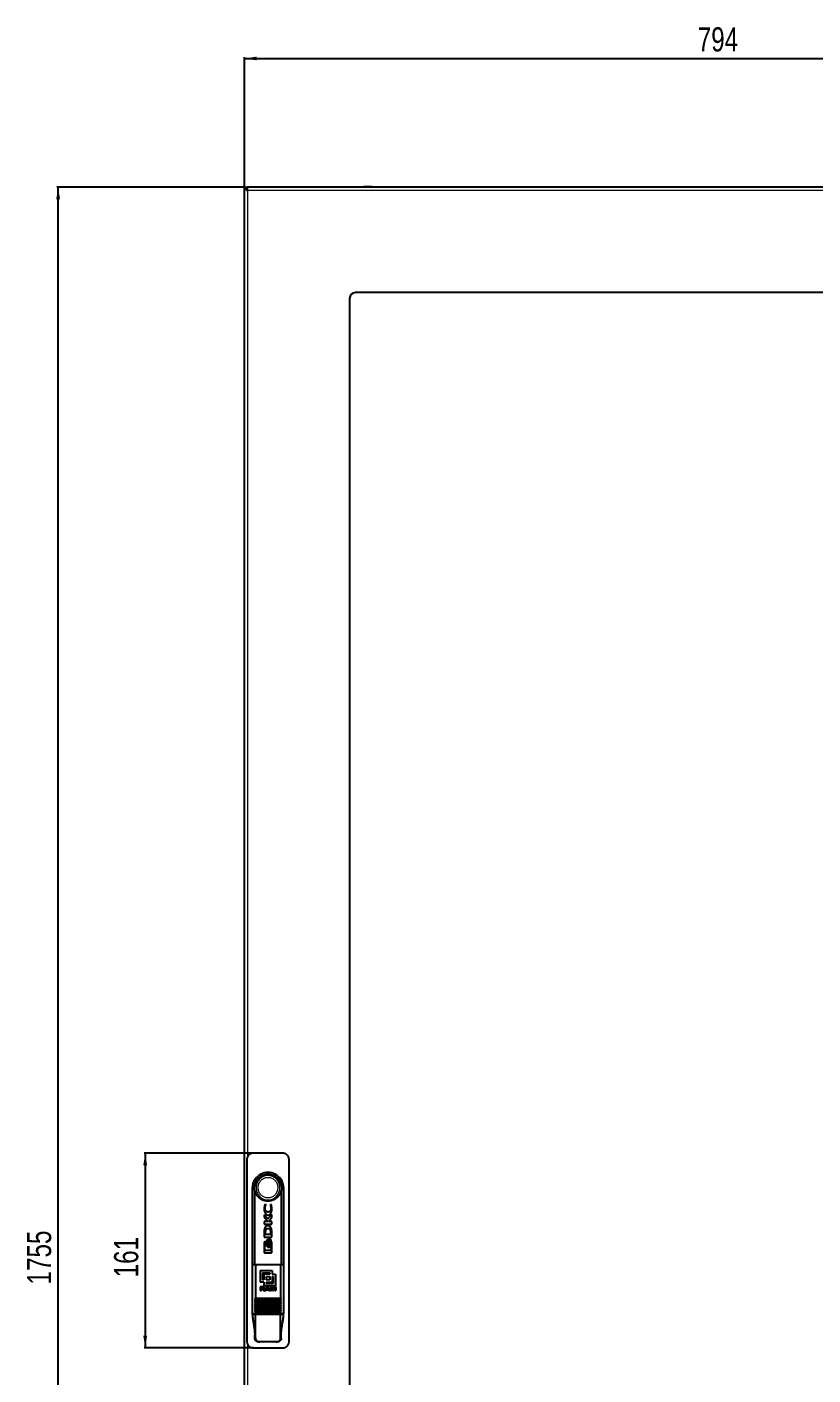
# Model space of a CAD drawing. Header units: millimetres. Extents: x -708 to 1768, y -1269 to 974.
# Drawn here: x -708 to -58, y -198 to 917 of the extents above; entities that cross this region are included whole.
import ezdxf

# ---------------------------------------------------------------- set-up
doc = ezdxf.new("R2010")
doc.units = ezdxf.units.MM
doc.layers.add('FORMAT', color=7, linetype='Continuous')
doc.styles.add('SLDTEXTSTYLE0', font='TXT', dxfattribs={"width": 0.75})
doc.dimstyles.new('SLDDIMSTYLE0', dxfattribs={"dimtxt": 20, "dimasz": 10, "dimexe": 0, "dimexo": 0.0625, "dimgap": 5, "dimtad": 2, "dimdec": 1, "dimrnd": 1e-09, "dimzin": 12, "dimdsep": 46, "dimtxsty": 'SLDTEXTSTYLE0', "dimsah": 1, "dimcen": 0.09, "dimadec": 0, "dimazin": 3, "dimtfac": 1, "dimtofl": 0, "dimtmove": 0, "dimatfit": 3, "dimfxl": 0, "dimfrac": 2, "dimtolj": 1, "dimtzin": 12, "dimarcsym": 0})

# ---------------------------------------------------------------- blocks, each defined once
blk = doc.blocks.new('_D')
at = {"layer": 'FORMAT'}
for p, q in [((-528.6, 784.1), (-528.6, 891.6)), ((-528.6, 890.6), (265.4, 890.6)), ((265.4, 784.1), (265.4, 891.6))]:
    blk.add_line(p, q, dxfattribs=at)
for points in [[(-528.6, 890.6), (-518.6, 889.1), (-518.6, 892.1)], [(265.4, 890.6), (255.4, 892.1), (255.4, 889.1)]]:
    blk.add_solid(points, dxfattribs=at)
at = {"layer": 'FORMAT', "insert": (-153.8, 916.4), "char_height": 20, "attachment_point": 1, "style": 'SLDTEXTSTYLE0'}
blk.add_mtext('794', dxfattribs=at)
blk = doc.blocks.new('_D_1')
at = {"layer": 'FORMAT'}
for p, q in [((-528.6, 784.1), (-683.6, 784.1)), ((-682.6, -970.9), (-682.6, 784.1)), ((-528.6, -970.9), (-683.6, -970.9))]:
    blk.add_line(p, q, dxfattribs=at)
for points in [[(-682.6, 784.1), (-684.2, 774.1), (-681.1, 774.1)], [(-682.6, -970.9), (-681.1, -960.9), (-684.2, -960.9)]]:
    blk.add_solid(points, dxfattribs=at)
at = {"layer": 'FORMAT', "insert": (-708.4, -123), "char_height": 20, "attachment_point": 1, "rotation": 90, "style": 'SLDTEXTSTYLE0'}
blk.add_mtext('1755', dxfattribs=at)
blk = doc.blocks.new('_D_4')
at = {"layer": 'FORMAT'}
for p, q in [((-521.1, -14.4), (-611.6, -14.4)), ((-610.6, -14.4), (-610.6, -175.4)), ((-521.1, -175.4), (-611.6, -175.4))]:
    blk.add_line(p, q, dxfattribs=at)
for points in [[(-610.6, -14.4), (-612.2, -24.4), (-609.1, -24.4)], [(-610.6, -175.4), (-609.1, -165.4), (-612.2, -165.4)]]:
    blk.add_solid(points, dxfattribs=at)
at = {"layer": 'FORMAT', "insert": (-636.4, -117.1), "char_height": 20, "attachment_point": 1, "rotation": 90, "style": 'SLDTEXTSTYLE0'}
blk.add_mtext('161', dxfattribs=at)

msp = doc.modelspace()

# ---------------------------------------------------------------- linework, layer by layer
at = {"color": 7, "linetype": 'Continuous', "lineweight": 25}
for p, q in [((-528.63, -970.91), (-528.63, 784.09)), ((-528.63, 784.09), (-526.63, 784.09)), ((263.07, 784.09), (-526.33, 784.09)), ((-526.33, 782.36), (-526.33, 784.09)), ((-441.63, 692.09), (-441.63, -878.91)), ((173.37, 697.09), (-436.63, 697.09)), ((-526.63, -19.91), (-526.63, -169.91)), ((-497.13, -14.41), (-521.13, -14.41)), ((-491.63, -169.91), (-491.63, -19.91)), ((-522.13, -43.41), (-522.13, -146.41)), ((-496.13, -146.41), (-496.13, -43.41)), ((-520.13, -106.41), (-520.13, -46.41)), ((-520.13, -46.41), (-520.13, -46.41)), ((-498.13, -46.41), (-498.13, -106.41)), ((-498.13, -46.41), (-498.13, -46.41)), ((-511.83, -56.73), (-512.36, -59.89)), ((-509.49, -69.08), (-512.27, -65.28)), ((-512.27, -65.28), (-512.27, -66.98)), ((-510.74, -57.11), (-511.83, -56.73)), ((-510.74, -57.4), (-510.74, -57.11)), ((-505.98, -65.2), (-509.49, -69.08)), ((-506.34, -57.13), (-507.15, -56.85)), ((-507.15, -56.85), (-507.15, -57.09)), ((-505.9, -59.91), (-506.34, -57.13)), ((-505.98, -67.93), (-505.98, -65.2)), ((-512.27, -66.98), (-509.32, -70.97)), ((-509.32, -70.97), (-512.27, -70.97)), ((-512.27, -70.97), (-512.27, -73.19)), ((-512.27, -73.19), (-505.98, -73.19)), ((-508.63, -70.97), (-505.98, -67.93)), ((-505.98, -70.97), (-508.63, -70.97)), ((-506.01, -78.77), (-506.19, -77.15)), ((-505.98, -73.19), (-505.98, -70.97)), ((-512.27, -79.59), (-512.27, -83.83)), ((-512.27, -83.83), (-505.98, -83.83)), ((-512.27, -88.41), (-512.27, -96.26)), ((-511.76, -94.8), (-511.76, -88.55)), ((-511.76, -88.55), (-511.18, -88.55)), ((-511.18, -87.76), (-511.61, -87.76)), ((-511.31, -78.93), (-511.4, -79.91)), ((-511.4, -79.91), (-511.4, -81.46)), ((-511.4, -81.46), (-506.76, -81.46)), ((-511.18, -88.55), (-511.18, -87.76)), ((-509.17, -86.06), (-509.4, -85.91)), ((-508.43, -85.54), (-509.1, -85.54)), ((-508.79, -86.46), (-509.03, -86.18)), ((-508.69, -88.83), (-508.41, -87.27)), ((-508.41, -90.4), (-508.69, -88.83)), ((-508.41, -87.27), (-508.64, -86.71)), ((-507.34, -85.54), (-508.04, -85.54)), ((-506.76, -81.46), (-506.76, -80.04)), ((-505.98, -79.77), (-506.01, -78.77)), ((-505.98, -79.79), (-505.98, -79.77)), ((-505.98, -79.81), (-505.98, -79.79)), ((-505.98, -83.83), (-505.98, -79.81)), ((-505.98, -96.26), (-505.98, -88.41)), ((-506.47, -94.8), (-511.76, -94.8)), ((-511.61, -96.91), (-506.64, -96.91)), ((-509.45, -91.73), (-509.19, -91.59)), ((-509.25, -92.2), (-508.58, -92.2)), ((-509.04, -91.48), (-508.79, -91.2)), ((-508.64, -90.96), (-508.41, -90.4)), ((-508.19, -92.2), (-507.49, -92.2)), ((-506.47, -91.12), (-506.47, -94.8)), ((-522.09, -106.41), (-522.09, -146.91)), ((-522.09, -106.41), (-519.47, -106.41)), ((-519.47, -106.41), (-498.79, -106.41)), ((-519.47, -106.41), (-519.47, -134.41)), ((-515.47, -111.41), (-505.71, -111.41)), ((-515.47, -111.41), (-515.47, -121.17)), ((-505.71, -111.41), (-505.71, -114.34)), ((-498.79, -106.41), (-498.79, -134.41)), ((-498.79, -106.41), (-496.16, -106.41)), ((-496.16, -106.41), (-496.16, -146.91)), ((-512.54, -121.17), (-515.47, -121.17)), ((-513.52, -113.36), (-513.52, -119.22)), ((-513.52, -113.36), (-507.66, -113.36)), ((-512.54, -119.22), (-513.52, -119.22)), ((-507.66, -114.34), (-512.54, -114.34)), ((-512.54, -114.34), (-512.54, -119.22)), ((-512.54, -121.17), (-512.54, -124.1)), ((-510.59, -116.29), (-510.59, -119.22)), ((-510.59, -116.29), (-507.66, -116.29)), ((-507.66, -119.22), (-510.59, -119.22)), ((-510.59, -121.17), (-510.59, -122.15)), ((-510.59, -121.17), (-505.71, -121.17)), ((-504.74, -122.15), (-510.59, -122.15)), ((-507.66, -113.36), (-507.66, -114.34)), ((-507.66, -116.29), (-507.66, -119.22)), ((-505.71, -114.34), (-502.78, -114.34)), ((-505.71, -116.29), (-505.71, -121.17)), ((-505.71, -116.29), (-504.74, -116.29)), ((-504.74, -116.29), (-504.74, -122.15)), ((-502.78, -114.34), (-502.78, -124.1)), ((-513.41, -124.97), (-515.47, -124.97)), ((-515.47, -124.97), (-515.47, -127.94)), ((-515.47, -127.94), (-514.59, -127.94)), ((-514.59, -125.47), (-514.59, -126.27)), ((-514.59, -125.47), (-513.52, -125.47)), ((-513.57, -126.27), (-514.59, -126.27)), ((-514.59, -126.76), (-514.59, -127.94)), ((-514.59, -126.76), (-513.67, -126.76)), ((-513.03, -127.24), (-513.02, -127.56)), ((-512.89, -127.94), (-511.93, -127.94)), ((-502.78, -124.1), (-512.54, -124.1)), ((-512.1, -127.51), (-512.12, -127.15)), ((-512.1, -127.51), (-512.1, -127.52)), ((-511.93, -127.85), (-511.93, -127.94)), ((-510.09, -124.97), (-511.62, -127.94)), ((-511.62, -127.94), (-510.69, -127.94)), ((-510.69, -127.94), (-510.41, -127.33)), ((-510.41, -127.33), (-508.74, -127.33)), ((-510.17, -126.84), (-509.58, -125.57)), ((-508.98, -126.84), (-510.17, -126.84)), ((-509.07, -124.97), (-510.09, -124.97)), ((-509.58, -125.57), (-508.98, -126.84)), ((-507.51, -127.94), (-509.07, -124.97)), ((-508.74, -127.33), (-508.44, -127.94)), ((-508.44, -127.94), (-507.51, -127.94)), ((-505.74, -124.97), (-507.06, -124.97)), ((-507.06, -124.97), (-507.06, -127.94)), ((-507.06, -127.94), (-506.22, -127.94)), ((-506.22, -125.55), (-506.22, -127.94)), ((-506.22, -125.55), (-505.34, -127.94)), ((-504.89, -127.23), (-505.74, -124.97)), ((-505.34, -127.94), (-504.43, -127.94)), ((-504.04, -124.97), (-504.89, -127.23)), ((-504.43, -127.94), (-503.55, -125.55)), ((-502.71, -124.97), (-504.04, -124.97)), ((-503.55, -125.55), (-503.55, -127.94)), ((-503.55, -127.94), (-502.71, -127.94)), ((-502.71, -124.97), (-502.71, -127.94)), ((-519.73, -134.51), (-519.52, -134.51)), ((-519.73, -141.51), (-519.52, -141.51)), ((-498.73, -134.51), (-519.52, -134.51)), ((-498.73, -135.91), (-519.52, -135.91)), ((-498.73, -137.31), (-519.52, -137.31)), ((-498.73, -138.71), (-519.52, -138.71)), ((-498.73, -140.11), (-519.52, -140.11)), ((-498.73, -141.51), (-519.52, -141.51)), ((-498.73, -142.91), (-519.52, -142.91)), ((-498.73, -144.31), (-519.52, -144.31)), ((-498.73, -134.51), (-498.53, -134.51)), ((-498.73, -141.51), (-498.53, -141.51)), ((-522.09, -146.91), (-519.47, -146.91)), ((-522.09, -147.41), (-519.47, -147.41)), ((-520.13, -147.41), (-520.13, -146.91)), ((-519.47, -145.61), (-519.47, -146.91)), ((-519.47, -146.91), (-498.79, -146.91)), ((-519.47, -167.41), (-519.47, -147.41)), ((-519.47, -147.41), (-498.79, -147.41)), ((-498.79, -145.61), (-498.79, -146.91)), ((-498.79, -146.91), (-496.16, -146.91)), ((-498.79, -167.41), (-498.79, -147.41)), ((-498.79, -147.41), (-496.16, -147.41)), ((-498.13, -146.91), (-498.13, -147.41)), ((-520.09, -167.41), (-520.09, -164.32)), ((-498.17, -167.41), (-498.17, -164.32)), ((-521.13, -175.41), (-497.13, -175.41)), ((-515.86, -170.41), (-516.79, -170.41)), ((-502.4, -170.41), (-515.86, -170.41)), ((-501.47, -170.41), (-502.4, -170.41))]:
    msp.add_line(p, q, dxfattribs=at)
at = {"color": 8, "linetype": 'Continuous', "lineweight": 18}
for p, q in [((-526.03, 781.49), (-526.03, -17.43)), ((262.77, 781.49), (-526.03, 781.49)), ((-426.63, 784.22), (-431.49, 784.22)), ((-426.63, 784.34), (-431.38, 784.34)), ((-421.88, 784.34), (-426.63, 784.34)), ((-421.77, 784.22), (-426.63, 784.22)), ((-519.47, -134.41), (-498.79, -134.41)), ((-526.03, -172.38), (-526.03, -968.31)), ((-520.09, -167.41), (-519.47, -167.41)), ((-498.79, -167.41), (-498.17, -167.41))]:
    msp.add_line(p, q, dxfattribs=at)
at = {"color": 7, "linetype": 'Continuous', "lineweight": 25}
for centre, radius, start, end in [((-431.36, 784.22), 0.126, 96.02558, 180), ((-405.72, 784.15), 25.77, 179.86102, 180.13898), ((-426.63, 739.34), 45.25, 90.0016, 96.02558), ((-426.63, 739.34), 45.25, 83.97442, 89.9984), ((-421.89, 784.22), 0.126, 0, 83.97442), ((-447.53, 784.15), 25.77, 359.86102, 0.13898), ((-436.63, 692.09), 5, 90, 180), ((-509.13, -43.41), 11.4, 344.74488, 195.25752), ((-509.13, -43.41), 13, 35.39435, 144.60565), ((-509.13, -43.41), 13, 144.60565, 180), ((-509.13, -43.41), 13, 0, 35.39435), ((-509.13, -146.41), 13, 180, 184.41172), ((-509.13, -146.41), 13, 355.58829, 0)]:
    msp.add_arc(centre, radius, start, end, dxfattribs=at)
for points, knots in [([(-528.63, 784.09), (-528.63, 783.98), (-528.61, 783.87), (-528.55, 783.66), (-528.5, 783.55), (-528.36, 783.33), (-528.28, 783.22), (-528.1, 783.01), (-527.99, 782.9), (-527.74, 782.68), (-527.61, 782.57), (-527.33, 782.36), (-527.18, 782.25), (-526.71, 781.92), (-526.37, 781.71), (-526.03, 781.49)], [0, 0, 0, 0, 0.125, 0.125, 0.25, 0.25, 0.375, 0.375, 0.5, 0.5, 0.625, 0.625, 0.75, 0.75, 1, 1, 1, 1]), ([(-526.63, 784.09), (-526.63, 783.66), (-526.56, 783.23), (-526.34, 782.36), (-526.19, 781.92), (-526.03, 781.49)], [0, 0, 0, 0, 0.5, 0.5, 1, 1, 1, 1]), ([(-526.03, 781.49), (-526.05, 781.83), (-526.08, 782.17), (-526.13, 782.8), (-526.15, 783.09), (-526.2, 783.57), (-526.23, 783.76), (-526.28, 784.02), (-526.3, 784.09), (-526.33, 784.09)], [0, 0, 0, 0, 0.25, 0.25, 0.5, 0.5, 0.75, 0.75, 1, 1, 1, 1]), ([(-521.13, -14.41), (-521.28, -14.41), (-521.59, -14.42), (-522.05, -14.48), (-522.5, -14.58), (-522.89, -14.7), (-523.3, -14.85), (-523.71, -15.04), (-524.16, -15.31), (-524.54, -15.59), (-524.95, -15.94), (-525.38, -16.39), (-525.74, -16.89), (-526.05, -17.43), (-526.3, -17.99), (-526.47, -18.56), (-526.58, -19.1), (-526.62, -19.5), (-526.63, -19.81), (-526.63, -19.91)], [0, 0, 0, 0, 0.0531303, 0.1066153, 0.1605301, 0.21481, 0.2473623, 0.3110875, 0.3715881, 0.4296107, 0.4735079, 0.5600364, 0.6443473, 0.6882445, 0.774773, 0.8590839, 0.8941566, 0.9646001, 1, 1, 1, 1]), ([(-491.63, -19.91), (-491.63, -19.76), (-491.64, -19.45), (-491.7, -18.99), (-491.8, -18.54), (-491.93, -18.09), (-492.15, -17.55), (-492.44, -17.01), (-492.8, -16.5), (-493.21, -16.04), (-493.67, -15.62), (-494.14, -15.28), (-494.57, -15.03), (-494.99, -14.83), (-495.47, -14.66), (-495.87, -14.55), (-496.32, -14.46), (-496.72, -14.42), (-497.03, -14.41), (-497.13, -14.41)], [0, 0, 0, 0, 0.0527947, 0.1061049, 0.1601839, 0.2148032, 0.2677432, 0.3615104, 0.4295377, 0.4824785, 0.5762471, 0.6442755, 0.6838459, 0.7503764, 0.8044565, 0.8590768, 0.894099, 0.9645456, 1, 1, 1, 1]), ([(-498.13, -46.41), (-498.14, -46.44), (-498.16, -46.51), (-498.21, -46.61), (-498.28, -46.69), (-498.34, -46.71), (-498.4, -46.71), (-498.44, -46.7), (-498.48, -46.68), (-498.52, -46.66), (-498.54, -46.63), (-498.57, -46.63), (-498.6, -46.67), (-498.68, -46.82), (-498.77, -47.02), (-498.9, -47.31), (-499.04, -47.65), (-499.23, -48.05), (-499.44, -48.44), (-499.69, -48.87), (-500.03, -49.39), (-500.48, -49.99), (-500.9, -50.47), (-501.27, -50.85), (-501.69, -51.24), (-502.26, -51.72), (-503, -52.25), (-503.66, -52.64), (-504.21, -52.92), (-504.76, -53.17), (-505.48, -53.45), (-506.37, -53.71), (-507.13, -53.87), (-507.75, -53.96), (-508.37, -54.02), (-509.09, -54.05), (-509.98, -54.02), (-510.77, -53.93), (-511.44, -53.8), (-512.1, -53.65), (-512.8, -53.44), (-513.38, -53.22), (-513.91, -52.99), (-514.24, -52.82), (-514.66, -52.59), (-514.98, -52.41), (-515.5, -52.08), (-516.09, -51.65), (-516.76, -51.08), (-517.31, -50.52), (-517.72, -50.04), (-518.04, -49.64), (-518.34, -49.22), (-518.67, -48.7), (-518.92, -48.25), (-519.09, -47.92), (-519.19, -47.7), (-519.29, -47.47), (-519.4, -47.22), (-519.51, -46.97), (-519.59, -46.81), (-519.64, -46.7), (-519.68, -46.65), (-519.7, -46.63), (-519.73, -46.64), (-519.77, -46.67), (-519.83, -46.7), (-519.89, -46.71), (-519.95, -46.7), (-519.98, -46.68), (-520.03, -46.63), (-520.08, -46.56), (-520.11, -46.46), (-520.13, -46.41)], [0, 0, 0, 0, 0.0074292, 0.0223657, 0.0375617, 0.0530167, 0.0607864, 0.0673736, 0.0739608, 0.0805894, 0.0842495, 0.0858659, 0.088472, 0.0918778, 0.1037525, 0.1093293, 0.1205792, 0.1375406, 0.1488669, 0.1600119, 0.1823662, 0.2049417, 0.2277408, 0.2391776, 0.2525374, 0.2793642, 0.3065631, 0.334141, 0.3479935, 0.3616023, 0.3889297, 0.4166395, 0.4447402, 0.4588563, 0.4726405, 0.5003214, 0.5236721, 0.5521166, 0.5711854, 0.5850165, 0.612793, 0.636229, 0.6409753, 0.6647893, 0.6695711, 0.6839376, 0.6976868, 0.7253004, 0.7486042, 0.7770086, 0.7960561, 0.8052008, 0.8235253, 0.8419709, 0.8605392, 0.869844, 0.8759401, 0.8820363, 0.8927608, 0.9005408, 0.9068739, 0.9103008, 0.9130004, 0.914838, 0.9167003, 0.924526, 0.9323516, 0.9480849, 0.9559967, 0.9632488, 0.9705009, 0.9851826, 1, 1, 1, 1]), ([(-512.36, -59.89), (-512.33, -60.48), (-512.28, -61.66), (-511.77, -63.37), (-511.04, -64.68), (-510.21, -65.33), (-509.65, -65.56), (-509.36, -65.59), (-509.21, -65.6)], [0, 0, 0, 0, 0.2502823, 0.4993933, 0.7487907, 0.8746994, 0.9372862, 1, 1, 1, 1]), ([(-511.53, -59.83), (-511.5, -59.39), (-511.44, -58.52), (-510.97, -57.77), (-510.74, -57.4)], [0, 0, 0, 0, 0.5009634, 1, 1, 1, 1]), ([(-509.06, -63.09), (-509.25, -63.08), (-509.62, -63.04), (-510.13, -62.79), (-510.58, -62.43), (-511.05, -61.84), (-511.45, -60.96), (-511.5, -60.21), (-511.53, -59.83)], [0, 0, 0, 0, 0.1244159, 0.2483566, 0.3739824, 0.5001693, 0.7493996, 1, 1, 1, 1]), ([(-509.21, -65.6), (-508.9, -65.57), (-508.29, -65.52), (-507.46, -65.05), (-506.85, -64.35), (-506.3, -63.25), (-505.96, -61.75), (-505.92, -60.52), (-505.9, -59.91)], [0, 0, 0, 0, 0.1252623, 0.2501242, 0.3753839, 0.500707, 0.7503222, 1, 1, 1, 1]), ([(-506.59, -59.83), (-506.62, -60.21), (-506.67, -60.96), (-507.07, -61.83), (-507.53, -62.42), (-507.97, -62.79), (-508.49, -63.04), (-508.87, -63.08), (-509.06, -63.09)], [0, 0, 0, 0, 0.2499646, 0.4978209, 0.6230141, 0.7485813, 0.8742843, 1, 1, 1, 1]), ([(-507.15, -57.09), (-506.98, -57.53), (-506.65, -58.42), (-506.61, -59.36), (-506.59, -59.83)], [0, 0, 0, 0, 0.5000842, 1, 1, 1, 1]), ([(-511.62, -76.06), (-511.75, -76.34), (-512.01, -76.88), (-512.21, -78.09), (-512.25, -78.99), (-512.27, -79.59)], [0, 0, 0, 0, 0.249362, 0.4996719, 1, 1, 1, 1]), ([(-506.19, -77.15), (-506.28, -76.85), (-506.45, -76.26), (-506.97, -75.46), (-507.66, -74.83), (-508.51, -74.42), (-509.46, -74.38), (-510.36, -74.69), (-511.09, -75.29), (-511.44, -75.8), (-511.62, -76.06)], [0, 0, 0, 0, 0.1255568, 0.2501397, 0.3754769, 0.5000684, 0.6244194, 0.7493773, 0.8740706, 1, 1, 1, 1]), ([(-509.11, -76.91), (-509.39, -76.92), (-509.82, -76.93), (-510.36, -77.11), (-510.71, -77.36), (-510.96, -77.71), (-511.17, -78.24), (-511.26, -78.65), (-511.31, -78.93)], [0, 0, 0, 0, 0.2494324, 0.37514, 0.4993561, 0.6234585, 0.749245, 1, 1, 1, 1]), ([(-506.76, -80.04), (-506.77, -79.67), (-506.79, -78.92), (-506.99, -77.97), (-507.47, -77.36), (-508.14, -76.96), (-508.72, -76.93), (-509.11, -76.91)], [0, 0, 0, 0, 0.2484271, 0.4973724, 0.6229029, 0.7485104, 1, 1, 1, 1]), ([(-511.61, -87.76), (-511.7, -87.77), (-511.87, -87.79), (-512.09, -87.94), (-512.21, -88.12), (-512.27, -88.28), (-512.27, -88.37), (-512.27, -88.41)], [0, 0, 0, 0, 0.2494454, 0.4989987, 0.7485105, 0.8738593, 1, 1, 1, 1]), ([(-509.4, -85.91), (-509.53, -85.98), (-509.79, -86.1), (-510.2, -86.51), (-510.55, -87.14), (-510.8, -87.97), (-510.83, -88.54), (-510.85, -88.83)], [0, 0, 0, 0, 0.1246003, 0.2489765, 0.5004054, 0.7493329, 1, 1, 1, 1]), ([(-510.85, -88.83), (-510.83, -89.11), (-510.81, -89.67), (-510.57, -90.49), (-510.22, -91.12), (-509.83, -91.53), (-509.58, -91.66), (-509.45, -91.73)], [0, 0, 0, 0, 0.24873067, 0.49737733, 0.75052803, 0.87523315, 1, 1, 1, 1]), ([(-510.34, -88.83), (-510.29, -88.31), (-510.22, -87.53), (-509.76, -86.57), (-509.37, -86.23), (-509.17, -86.06)], [0, 0, 0, 0, 0.4989654, 0.74992197, 1, 1, 1, 1]), ([(-509.19, -91.59), (-509.38, -91.42), (-509.77, -91.07), (-510.22, -90.12), (-510.29, -89.35), (-510.34, -88.83)], [0, 0, 0, 0, 0.2495753, 0.5008418, 1, 1, 1, 1]), ([(-509.03, -86.18), (-509.2, -86.36), (-509.54, -86.71), (-509.93, -87.62), (-509.99, -88.35), (-510.03, -88.83)], [0, 0, 0, 0, 0.25019274, 0.50015838, 1, 1, 1, 1]), ([(-510.03, -88.83), (-509.99, -89.32), (-509.93, -90.04), (-509.54, -90.94), (-509.21, -91.3), (-509.04, -91.48)], [0, 0, 0, 0, 0.4995843, 0.7495271, 1, 1, 1, 1]), ([(-509.52, -88.83), (-509.5, -88.41), (-509.46, -87.77), (-509.16, -86.98), (-508.92, -86.63), (-508.79, -86.46)], [0, 0, 0, 0, 0.5014603, 0.750257, 1, 1, 1, 1]), ([(-508.79, -91.2), (-508.91, -91.03), (-509.15, -90.68), (-509.45, -89.88), (-509.49, -89.25), (-509.52, -88.83)], [0, 0, 0, 0, 0.2508953, 0.500775, 1, 1, 1, 1]), ([(-507.76, -88.83), (-507.81, -89.48), (-507.89, -90.45), (-508.4, -91.47), (-508.82, -91.97), (-509.11, -92.12), (-509.25, -92.2)], [0, 0, 0, 0, 0.4971459, 0.7483739, 0.8746499, 1, 1, 1, 1]), ([(-508.64, -86.71), (-508.81, -87.04), (-509.15, -87.71), (-509.18, -88.46), (-509.2, -88.83)], [0, 0, 0, 0, 0.4984332, 1, 1, 1, 1]), ([(-509.2, -88.83), (-509.18, -89.21), (-509.15, -89.96), (-508.81, -90.63), (-508.64, -90.96)], [0, 0, 0, 0, 0.5014711, 1, 1, 1, 1]), ([(-509.1, -85.54), (-508.97, -85.62), (-508.72, -85.8), (-508.34, -86.3), (-507.88, -87.28), (-507.81, -88.21), (-507.76, -88.83)], [0, 0, 0, 0, 0.12567833, 0.25113951, 0.5015899, 1, 1, 1, 1]), ([(-508.58, -92.2), (-508.44, -92.12), (-508.15, -91.97), (-507.73, -91.47), (-507.21, -90.45), (-507.14, -89.48), (-507.09, -88.83)], [0, 0, 0, 0, 0.1252924, 0.2510094, 0.5010488, 1, 1, 1, 1]), ([(-507.09, -88.83), (-507.13, -88.22), (-507.2, -87.29), (-507.67, -86.3), (-508.04, -85.8), (-508.3, -85.62), (-508.43, -85.54)], [0, 0, 0, 0, 0.4961681, 0.7477028, 0.8741115, 1, 1, 1, 1]), ([(-506.69, -88.83), (-506.74, -89.48), (-506.82, -90.45), (-507.33, -91.47), (-507.75, -91.97), (-508.04, -92.12), (-508.19, -92.2)], [0, 0, 0, 0, 0.4971542, 0.7483802, 0.8746534, 1, 1, 1, 1]), ([(-508.04, -85.54), (-507.91, -85.62), (-507.65, -85.8), (-507.27, -86.3), (-506.81, -87.28), (-506.74, -88.21), (-506.69, -88.83)], [0, 0, 0, 0, 0.1256773, 0.2511366, 0.5015854, 1, 1, 1, 1]), ([(-505.98, -88.41), (-506.01, -88.14), (-506.05, -87.59), (-506.35, -86.82), (-506.67, -86.22), (-507, -85.77), (-507.23, -85.61), (-507.34, -85.54)], [0, 0, 0, 0, 0.2498218, 0.4993095, 0.7487414, 0.8748789, 1, 1, 1, 1]), ([(-512.27, -96.26), (-512.27, -96.3), (-512.27, -96.39), (-512.21, -96.55), (-512.09, -96.73), (-511.87, -96.88), (-511.7, -96.9), (-511.61, -96.91)], [0, 0, 0, 0, 0.1253881, 0.2505914, 0.5001924, 0.7498055, 1, 1, 1, 1]), ([(-507.49, -92.2), (-507.38, -92.14), (-507.15, -92.03), (-506.78, -91.68), (-506.59, -91.34), (-506.47, -91.12)], [0, 0, 0, 0, 0.2481114, 0.4958631, 1, 1, 1, 1]), ([(-506.64, -96.91), (-506.56, -96.9), (-506.39, -96.88), (-506.17, -96.73), (-506.04, -96.55), (-505.99, -96.39), (-505.99, -96.3), (-505.98, -96.26)], [0, 0, 0, 0, 0.2494374, 0.4989967, 0.7485162, 0.8738601, 1, 1, 1, 1]), ([(-513.67, -126.76), (-513.55, -126.76), (-513.4, -126.77), (-513.22, -126.83), (-513.14, -126.89), (-513.07, -127), (-513.04, -127.12), (-513.04, -127.21), (-513.03, -127.24)], [0, 0, 0, 0, 0.3623072, 0.4997618, 0.6038945, 0.7077513, 0.8881589, 1, 1, 1, 1]), ([(-512.88, -125.87), (-512.88, -125.91), (-512.89, -125.99), (-512.94, -126.09), (-513.03, -126.17), (-513.24, -126.26), (-513.43, -126.26), (-513.57, -126.27)], [0, 0, 0, 0, 0.1448477, 0.2595538, 0.3741459, 0.5488424, 1, 1, 1, 1]), ([(-513.52, -125.47), (-513.39, -125.47), (-513.21, -125.48), (-513.01, -125.58), (-512.93, -125.67), (-512.89, -125.77), (-512.88, -125.84), (-512.88, -125.87)], [0, 0, 0, 0, 0.4647786, 0.6394977, 0.7667833, 0.8944855, 1, 1, 1, 1]), ([(-512.01, -125.81), (-512.01, -125.72), (-512.03, -125.55), (-512.14, -125.34), (-512.33, -125.17), (-512.75, -124.99), (-513.13, -124.98), (-513.41, -124.97)], [0, 0, 0, 0, 0.1491412, 0.264134, 0.3788516, 0.5602325, 1, 1, 1, 1]), ([(-513.02, -127.56), (-513.02, -127.6), (-513.01, -127.67), (-512.98, -127.79), (-512.94, -127.88), (-512.9, -127.93), (-512.89, -127.94)], [0, 0, 0, 0, 0.25613945, 0.51269783, 0.91902215, 1, 1, 1, 1]), ([(-512.64, -126.5), (-512.53, -126.47), (-512.35, -126.42), (-512.14, -126.25), (-512.03, -126.06), (-512.01, -125.9), (-512.01, -125.82), (-512.01, -125.81)], [0, 0, 0, 0, 0.3314728, 0.5464809, 0.7625261, 0.960277, 1, 1, 1, 1]), ([(-512.12, -127.15), (-512.13, -127.05), (-512.14, -126.89), (-512.25, -126.69), (-512.42, -126.57), (-512.56, -126.53), (-512.64, -126.5)], [0, 0, 0, 0, 0.3364219, 0.5234602, 0.710673, 1, 1, 1, 1]), ([(-511.93, -127.85), (-511.95, -127.84), (-512, -127.81), (-512.06, -127.73), (-512.09, -127.63), (-512.1, -127.56), (-512.1, -127.52)], [0, 0, 0, 0, 0.2026304, 0.4204058, 0.7280078, 1, 1, 1, 1]), ([(-519.47, -135.81), (-519.52, -135.59), (-519.58, -135.27), (-519.67, -134.84), (-519.71, -134.62), (-519.73, -134.51)], [0, 0, 0, 0, 0.4999933, 0.7499958, 1, 1, 1, 1]), ([(-519.47, -137.21), (-519.52, -136.99), (-519.58, -136.67), (-519.67, -136.24), (-519.71, -136.02), (-519.73, -135.91)], [0, 0, 0, 0, 0.4999933, 0.7499958, 1, 1, 1, 1]), ([(-519.47, -138.61), (-519.52, -138.39), (-519.58, -138.07), (-519.67, -137.64), (-519.71, -137.42), (-519.73, -137.31)], [0, 0, 0, 0, 0.4999933, 0.7499958, 1, 1, 1, 1]), ([(-519.47, -140.01), (-519.52, -139.79), (-519.58, -139.47), (-519.67, -139.04), (-519.71, -138.82), (-519.73, -138.71)], [0, 0, 0, 0, 0.4999933, 0.7499958, 1, 1, 1, 1]), ([(-519.47, -141.41), (-519.52, -141.19), (-519.58, -140.87), (-519.67, -140.44), (-519.71, -140.22), (-519.73, -140.11)], [0, 0, 0, 0, 0.49999327, 0.74999583, 1, 1, 1, 1]), ([(-519.47, -142.81), (-519.52, -142.59), (-519.58, -142.27), (-519.67, -141.84), (-519.71, -141.62), (-519.73, -141.51)], [0, 0, 0, 0, 0.4999933, 0.7499958, 1, 1, 1, 1]), ([(-519.47, -144.21), (-519.52, -143.99), (-519.58, -143.67), (-519.67, -143.24), (-519.71, -143.02), (-519.73, -142.91)], [0, 0, 0, 0, 0.4999933, 0.7499958, 1, 1, 1, 1]), ([(-519.47, -145.61), (-519.52, -145.39), (-519.58, -145.07), (-519.67, -144.64), (-519.71, -144.42), (-519.73, -144.31)], [0, 0, 0, 0, 0.4999933, 0.7499958, 1, 1, 1, 1]), ([(-519.52, -134.51), (-519.52, -134.51), (-519.5, -134.5), (-519.49, -134.48), (-519.48, -134.45), (-519.47, -134.43), (-519.47, -134.41), (-519.47, -134.41)], [0, 0, 0, 0, 0.2956914, 0.5686867, 0.7598531, 0.9519121, 1, 1, 1, 1]), ([(-519.52, -135.91), (-519.52, -135.91), (-519.5, -135.9), (-519.49, -135.88), (-519.48, -135.85), (-519.47, -135.83), (-519.47, -135.81), (-519.47, -135.81)], [0, 0, 0, 0, 0.2956914, 0.5686867, 0.7598531, 0.9519121, 1, 1, 1, 1]), ([(-519.52, -137.31), (-519.52, -137.31), (-519.5, -137.3), (-519.49, -137.28), (-519.48, -137.25), (-519.47, -137.23), (-519.47, -137.21), (-519.47, -137.21)], [0, 0, 0, 0, 0.29569138, 0.56868667, 0.75985305, 0.95191208, 1, 1, 1, 1]), ([(-519.52, -138.71), (-519.52, -138.71), (-519.5, -138.7), (-519.49, -138.68), (-519.48, -138.65), (-519.47, -138.63), (-519.47, -138.61), (-519.47, -138.61)], [0, 0, 0, 0, 0.29569138, 0.56868667, 0.75985305, 0.95191208, 1, 1, 1, 1]), ([(-519.52, -140.11), (-519.52, -140.11), (-519.5, -140.1), (-519.49, -140.08), (-519.48, -140.05), (-519.47, -140.03), (-519.47, -140.01), (-519.47, -140.01)], [0, 0, 0, 0, 0.2956914, 0.5686867, 0.7598531, 0.9519121, 1, 1, 1, 1]), ([(-519.52, -141.51), (-519.52, -141.51), (-519.5, -141.5), (-519.49, -141.48), (-519.48, -141.45), (-519.47, -141.43), (-519.47, -141.41), (-519.47, -141.41)], [0, 0, 0, 0, 0.2956914, 0.5686867, 0.7598531, 0.9519121, 1, 1, 1, 1]), ([(-519.52, -142.91), (-519.52, -142.91), (-519.5, -142.9), (-519.49, -142.88), (-519.48, -142.85), (-519.47, -142.83), (-519.47, -142.81), (-519.47, -142.81)], [0, 0, 0, 0, 0.2956914, 0.5686867, 0.7598531, 0.9519121, 1, 1, 1, 1]), ([(-519.52, -144.31), (-519.52, -144.31), (-519.5, -144.3), (-519.49, -144.28), (-519.48, -144.25), (-519.47, -144.23), (-519.47, -144.21), (-519.47, -144.21)], [0, 0, 0, 0, 0.2956914, 0.5686867, 0.7598531, 0.9519121, 1, 1, 1, 1]), ([(-498.79, -135.81), (-500.71, -135.81), (-504.56, -135.81), (-511.48, -135.81), (-516.44, -135.81), (-519.47, -135.81)], [0, 0, 0, 0, 0.2800507, 0.5600468, 1, 1, 1, 1]), ([(-498.79, -137.21), (-500.71, -137.21), (-504.56, -137.21), (-511.48, -137.21), (-516.44, -137.21), (-519.47, -137.21)], [0, 0, 0, 0, 0.2800507, 0.5600468, 1, 1, 1, 1]), ([(-498.79, -138.61), (-500.71, -138.61), (-504.56, -138.61), (-511.48, -138.61), (-516.44, -138.61), (-519.47, -138.61)], [0, 0, 0, 0, 0.2800507, 0.5600468, 1, 1, 1, 1]), ([(-498.79, -140.01), (-500.71, -140.01), (-504.56, -140.01), (-511.48, -140.01), (-516.44, -140.01), (-519.47, -140.01)], [0, 0, 0, 0, 0.2800507, 0.5600468, 1, 1, 1, 1]), ([(-498.79, -141.41), (-500.71, -141.41), (-504.56, -141.41), (-511.48, -141.41), (-516.44, -141.41), (-519.47, -141.41)], [0, 0, 0, 0, 0.28005072, 0.56004677, 1, 1, 1, 1]), ([(-498.79, -142.81), (-500.71, -142.81), (-504.56, -142.81), (-511.48, -142.81), (-516.44, -142.81), (-519.47, -142.81)], [0, 0, 0, 0, 0.2800507, 0.5600468, 1, 1, 1, 1]), ([(-498.79, -144.21), (-500.71, -144.21), (-504.56, -144.21), (-511.48, -144.21), (-516.44, -144.21), (-519.47, -144.21)], [0, 0, 0, 0, 0.2800507, 0.5600468, 1, 1, 1, 1]), ([(-498.79, -134.41), (-498.78, -134.42), (-498.78, -134.44), (-498.78, -134.47), (-498.77, -134.49), (-498.75, -134.51), (-498.74, -134.51), (-498.73, -134.51)], [0, 0, 0, 0, 0.17170867, 0.34298427, 0.5250053, 0.73580203, 1, 1, 1, 1]), ([(-498.79, -135.81), (-498.78, -135.82), (-498.78, -135.84), (-498.78, -135.87), (-498.77, -135.89), (-498.75, -135.91), (-498.74, -135.91), (-498.73, -135.91)], [0, 0, 0, 0, 0.1717087, 0.3429843, 0.5250053, 0.735802, 1, 1, 1, 1]), ([(-498.79, -137.21), (-498.78, -137.22), (-498.78, -137.24), (-498.78, -137.27), (-498.77, -137.29), (-498.75, -137.31), (-498.74, -137.31), (-498.73, -137.31)], [0, 0, 0, 0, 0.17170867, 0.34298427, 0.5250053, 0.73580203, 1, 1, 1, 1]), ([(-498.79, -138.61), (-498.78, -138.62), (-498.78, -138.64), (-498.78, -138.67), (-498.77, -138.69), (-498.75, -138.71), (-498.74, -138.71), (-498.73, -138.71)], [0, 0, 0, 0, 0.1717087, 0.3429843, 0.5250053, 0.735802, 1, 1, 1, 1]), ([(-498.79, -140.01), (-498.78, -140.02), (-498.78, -140.04), (-498.78, -140.07), (-498.77, -140.09), (-498.75, -140.11), (-498.74, -140.11), (-498.73, -140.11)], [0, 0, 0, 0, 0.1717087, 0.3429843, 0.5250053, 0.735802, 1, 1, 1, 1]), ([(-498.79, -141.41), (-498.78, -141.42), (-498.78, -141.44), (-498.78, -141.47), (-498.77, -141.49), (-498.75, -141.51), (-498.74, -141.51), (-498.73, -141.51)], [0, 0, 0, 0, 0.1717087, 0.3429843, 0.5250053, 0.735802, 1, 1, 1, 1]), ([(-498.79, -142.81), (-498.78, -142.82), (-498.78, -142.84), (-498.78, -142.87), (-498.77, -142.89), (-498.75, -142.91), (-498.74, -142.91), (-498.73, -142.91)], [0, 0, 0, 0, 0.1717087, 0.3429843, 0.5250053, 0.735802, 1, 1, 1, 1]), ([(-498.79, -144.21), (-498.78, -144.22), (-498.78, -144.24), (-498.78, -144.27), (-498.77, -144.29), (-498.75, -144.31), (-498.74, -144.31), (-498.73, -144.31)], [0, 0, 0, 0, 0.1717087, 0.3429843, 0.5250053, 0.735802, 1, 1, 1, 1]), ([(-498.53, -134.51), (-498.55, -134.62), (-498.6, -134.89), (-498.69, -135.32), (-498.75, -135.65), (-498.78, -135.81)], [0, 0, 0, 0, 0.249996, 0.6249953, 1, 1, 1, 1]), ([(-498.53, -135.91), (-498.55, -136.02), (-498.6, -136.29), (-498.69, -136.72), (-498.75, -137.05), (-498.78, -137.21)], [0, 0, 0, 0, 0.249996, 0.6249953, 1, 1, 1, 1]), ([(-498.53, -137.31), (-498.55, -137.42), (-498.6, -137.69), (-498.69, -138.12), (-498.75, -138.45), (-498.78, -138.61)], [0, 0, 0, 0, 0.249996, 0.6249953, 1, 1, 1, 1]), ([(-498.53, -138.71), (-498.55, -138.82), (-498.6, -139.09), (-498.69, -139.52), (-498.75, -139.85), (-498.78, -140.01)], [0, 0, 0, 0, 0.24999603, 0.62499526, 1, 1, 1, 1]), ([(-498.53, -140.11), (-498.55, -140.22), (-498.6, -140.49), (-498.69, -140.92), (-498.75, -141.25), (-498.78, -141.41)], [0, 0, 0, 0, 0.249996, 0.6249953, 1, 1, 1, 1]), ([(-498.53, -141.51), (-498.55, -141.62), (-498.6, -141.89), (-498.69, -142.32), (-498.75, -142.65), (-498.78, -142.81)], [0, 0, 0, 0, 0.249996, 0.6249953, 1, 1, 1, 1]), ([(-498.53, -142.91), (-498.55, -143.02), (-498.6, -143.29), (-498.69, -143.72), (-498.75, -144.05), (-498.78, -144.21)], [0, 0, 0, 0, 0.249996, 0.6249953, 1, 1, 1, 1]), ([(-498.53, -144.31), (-498.55, -144.42), (-498.6, -144.69), (-498.69, -145.12), (-498.75, -145.45), (-498.78, -145.61)], [0, 0, 0, 0, 0.249996, 0.6249953, 1, 1, 1, 1]), ([(-522.09, -147.41), (-522.05, -148.04), (-521.95, -149.3), (-521.73, -151.15), (-521.47, -153.03), (-521.26, -154.31), (-521.16, -154.96)], [0, 0, 0, 0, 0.2496453, 0.4996969, 0.7496841, 1, 1, 1, 1]), ([(-521.16, -154.96), (-520.97, -156.13), (-520.57, -158.5), (-520.15, -161.7), (-520.1, -163.7), (-520.09, -164.32)], [0, 0, 0, 0, 0.4010146, 0.8123709, 1, 1, 1, 1]), ([(-498.79, -145.61), (-500.71, -145.61), (-504.56, -145.61), (-511.48, -145.61), (-516.44, -145.61), (-519.47, -145.61)], [0, 0, 0, 0, 0.2800507, 0.5600468, 1, 1, 1, 1]), ([(-498.17, -164.32), (-498.15, -163.65), (-498.12, -162.3), (-497.89, -160.03), (-497.53, -157.55), (-497.24, -155.83), (-497.1, -154.96)], [0, 0, 0, 0, 0.2008823, 0.4071697, 0.701581, 1, 1, 1, 1]), ([(-497.1, -154.96), (-497, -154.32), (-496.79, -153.04), (-496.52, -151.16), (-496.3, -149.3), (-496.21, -148.04), (-496.16, -147.41)], [0, 0, 0, 0, 0.24941201, 0.49922546, 0.74952386, 1, 1, 1, 1]), ([(-526.63, -169.91), (-526.63, -170.06), (-526.62, -170.37), (-526.56, -170.83), (-526.46, -171.28), (-526.33, -171.7), (-526.14, -172.2), (-525.86, -172.75), (-525.5, -173.26), (-525.1, -173.73), (-524.65, -174.16), (-524.17, -174.5), (-523.73, -174.76), (-523.32, -174.96), (-522.83, -175.15), (-522.4, -175.27), (-521.94, -175.36), (-521.54, -175.4), (-521.23, -175.41), (-521.13, -175.41)], [0, 0, 0, 0, 0.0531293, 0.1066133, 0.160527, 0.2148059, 0.2587023, 0.3452292, 0.4295385, 0.4734356, 0.5599638, 0.6442744, 0.6768267, 0.740552, 0.8010525, 0.8590751, 0.8941499, 0.9645979, 1, 1, 1, 1]), ([(-516.79, -170.41), (-516.99, -170.4), (-517.39, -170.38), (-517.98, -170.23), (-518.54, -169.98), (-519.02, -169.65), (-519.44, -169.23), (-519.75, -168.78), (-519.96, -168.29), (-520.05, -167.9), (-520.08, -167.6), (-520.09, -167.47), (-520.09, -167.41)], [0, 0, 0, 0, 0.1203765, 0.2441272, 0.3645637, 0.4890093, 0.6009515, 0.7168238, 0.8184185, 0.923399, 0.9616095, 1, 1, 1, 1]), ([(-519.47, -167.41), (-519.46, -167.56), (-519.45, -167.85), (-519.33, -168.28), (-519.15, -168.69), (-518.9, -169.06), (-518.58, -169.4), (-518.2, -169.72), (-517.76, -169.98), (-517.23, -170.2), (-516.65, -170.35), (-516.17, -170.41), (-515.91, -170.41), (-515.86, -170.41)], [0, 0, 0, 0, 0.0837155, 0.1700618, 0.2537369, 0.3395972, 0.4284337, 0.5192167, 0.6219967, 0.7269661, 0.8474125, 0.9705563, 1, 1, 1, 1]), ([(-502.4, -170.41), (-502.15, -170.4), (-501.64, -170.37), (-500.95, -170.18), (-500.35, -169.91), (-499.87, -169.58), (-499.48, -169.21), (-499.17, -168.8), (-498.94, -168.33), (-498.83, -167.93), (-498.79, -167.62), (-498.79, -167.48), (-498.79, -167.41)], [0, 0, 0, 0, 0.1441359, 0.2927908, 0.4081613, 0.5266375, 0.6232251, 0.7224353, 0.8191371, 0.9194876, 0.9596031, 1, 1, 1, 1]), ([(-498.17, -167.41), (-498.18, -167.57), (-498.19, -167.88), (-498.32, -168.34), (-498.51, -168.78), (-498.78, -169.18), (-499.11, -169.53), (-499.51, -169.84), (-499.96, -170.1), (-500.45, -170.28), (-500.95, -170.39), (-501.29, -170.4), (-501.47, -170.41)], [0, 0, 0, 0, 0.0945607, 0.1919507, 0.286491, 0.3836269, 0.4811417, 0.5811128, 0.6860606, 0.7935917, 0.8957686, 1, 1, 1, 1]), ([(-497.13, -175.41), (-496.98, -175.41), (-496.67, -175.4), (-496.21, -175.34), (-495.76, -175.24), (-495.35, -175.12), (-494.92, -174.95), (-494.5, -174.75), (-494.07, -174.49), (-493.69, -174.21), (-493.26, -173.83), (-492.84, -173.37), (-492.48, -172.87), (-492.18, -172.33), (-491.93, -171.76), (-491.78, -171.21), (-491.68, -170.72), (-491.64, -170.32), (-491.63, -170.01), (-491.63, -169.91)], [0, 0, 0, 0, 0.05279562, 0.10610687, 0.16018695, 0.21480731, 0.25437774, 0.32090823, 0.37498831, 0.42960866, 0.48254965, 0.57631855, 0.64434716, 0.69728813, 0.79105704, 0.85908566, 0.89410562, 0.96454782, 1, 1, 1, 1])]:
    msp.add_open_spline(points, degree=3, knots=knots, dxfattribs=at)
at = {"color": 8, "linetype": 'Continuous', "lineweight": 18}
for points, knots in [([(-509.13, -53.11), (-509.53, -53.09), (-510.99, -53.04), (-513.46, -52.26), (-516.12, -50.34), (-518.06, -47.59), (-519.05, -44.3), (-518.91, -40.8), (-517.61, -37.53), (-515.32, -34.92), (-512.64, -33.46), (-509.78, -32.84), (-506.87, -33.02), (-503.86, -34.29), (-501.4, -36.49), (-499.75, -39.42), (-499.13, -42.82), (-499.65, -46.3), (-501.3, -49.42), (-503.87, -51.76), (-506.65, -52.95), (-508.44, -53.06), (-509.13, -53.11)], [0, 0, 0, 0, 0.0191502, 0.070299, 0.1218266, 0.174622, 0.2289631, 0.28448, 0.3403769, 0.3957099, 0.4496776, 0.4842446, 0.535714, 0.5871661, 0.6390358, 0.6923446, 0.7471414, 0.8028841, 0.8586993, 0.9136527, 0.9670758, 1, 1, 1, 1]), ([(-509.13, -51.47), (-508.56, -51.44), (-507.08, -51.34), (-504.79, -50.32), (-502.67, -48.35), (-501.31, -45.71), (-500.88, -42.77), (-501.4, -39.91), (-502.75, -37.43), (-504.77, -35.57), (-507.26, -34.49), (-509.67, -34.33), (-512.03, -34.86), (-514.24, -36.1), (-516.13, -38.31), (-517.19, -41.07), (-517.31, -44.02), (-516.5, -46.8), (-514.91, -49.12), (-512.71, -50.75), (-510.66, -51.41), (-509.46, -51.46), (-509.13, -51.47)], [0, 0, 0, 0, 0.0325057, 0.0854124, 0.140305, 0.1964988, 0.2528957, 0.3083215, 0.3619677, 0.4137556, 0.4647405, 0.5155459, 0.5497044, 0.6032934, 0.6587048, 0.7151005, 0.7712977, 0.8261956, 0.8791959, 0.9305041, 0.981097, 1, 1, 1, 1])]:
    msp.add_open_spline(points, degree=3, knots=knots, dxfattribs=at)

# ---------------------------------------------------------------- dimensions: what is measured, and where the dimension line sits
at = {"layer": 'FORMAT'}
dim = msp.add_linear_dim(base=(265.37, 890.59), p1=(-528.63, 784.09), p2=(265.37, 784.09), dimstyle='SLDDIMSTYLE0', dxfattribs=at)
dim.commit()
dim.dimension.update_dxf_attribs({"geometry": '_D', "text_midpoint": (-131.63, 890.59), "dimtype": 160})
for base, p1, p2, picture, middle in [((-682.63, 784.09), (-528.63, -970.91), (-528.63, 784.09), '_D_1', (-682.63, -93.41)), ((-610.63, -175.41), (-521.13, -14.41), (-521.13, -175.41), '_D_4', (-610.63, -94.91))]:
    dim = msp.add_linear_dim(base=base, p1=p1, p2=p2, angle=90, dimstyle='SLDDIMSTYLE0', dxfattribs=at)
    dim.commit()
    dim.dimension.update_dxf_attribs({"geometry": picture, "text_midpoint": middle, "dimtype": 160})

doc.saveas('drawing.dxf')
